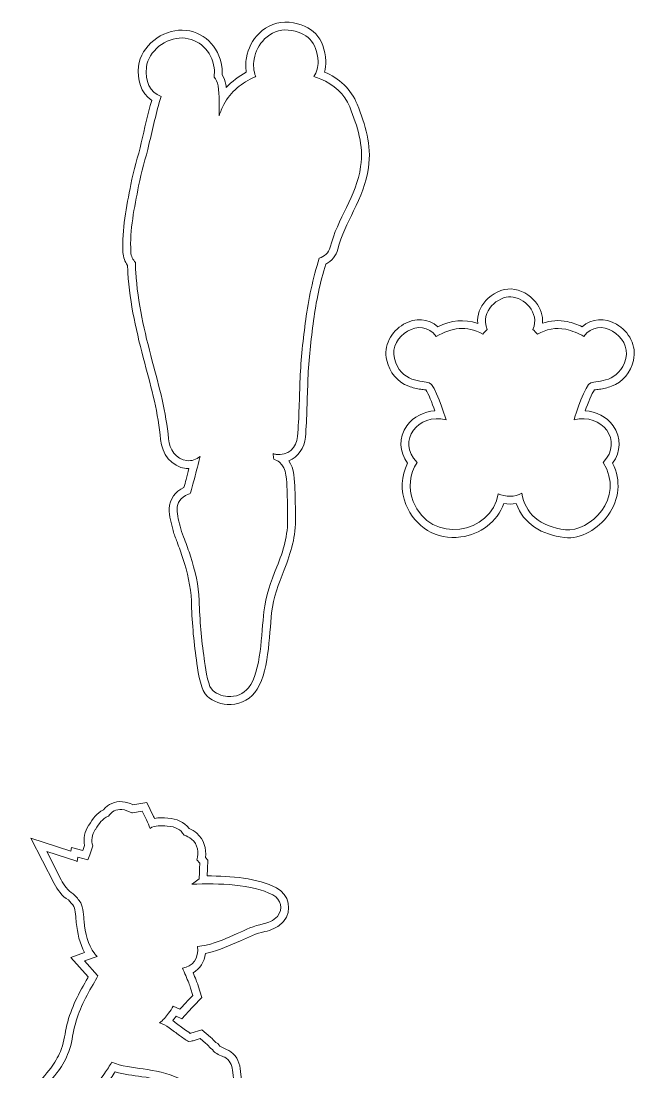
# Model space of a CAD drawing. Header units: millimetres. Extents: x -1956 to 3160, y -604 to 586.
# Drawn here: x 686 to 920.5, y -186.2 to 213.6 of the extents above; entities that cross this region are included whole.
import ezdxf

# ---------------------------------------------------------------- set-up
doc = ezdxf.new("R2010")
doc.units = ezdxf.units.MM
doc.header["$MEASUREMENT"] = 0
doc.layers.add('Katman 1', color=7, linetype='Continuous')

msp = doc.modelspace()

# ---------------------------------------------------------------- linework, layer by layer
at = {"layer": 'Katman 1', "color": 22, "lineweight": 20}
for points, knots in [([(762.5674, 193.1259), (763.2942, 192.0106), (763.75, 190.742), (763.9468, 189.4057), (764.0028, 189.0254), (764.0526, 188.6455), (764.0967, 188.266), (766.2518, 190.6437), (768.8314, 192.5445), (771.7528, 194.0908), (771.4204, 195.9135), (771.4387, 197.7831), (771.7799, 199.6401), (772.4136, 203.0895), (774.1166, 206.405), (776.598, 208.8891), (779.6417, 211.9363), (783.7319, 213.5917), (788.0533, 213.1192), (796.9453, 212.147), (801.5198, 207.2519), (802.0447, 198.3337), (802.1267, 196.9405), (801.9146, 195.5362), (801.5029, 194.189), (806.9885, 191.9102), (811.7655, 187.5817), (813.9501, 181.9893), (817.1578, 173.7782), (819.4961, 166.7542), (818.2593, 157.7851), (817.4472, 151.8958), (815.1818, 146.695), (812.6216, 141.403), (810.3389, 136.6847), (807.8877, 131.972), (806.6158, 126.8554), (805.9769, 124.2852), (804.2787, 122.248), (801.9803, 121.1424), (799.9001, 114.169), (798.2632, 106.847), (797.3549, 99.6607), (796.4211, 92.2724), (795.5187, 84.8582), (795.2163, 77.4124), (794.9168, 70.0367), (794.8589, 62.654), (794.2656, 55.292), (793.9288, 51.1122), (791.4215, 47.7098), (787.8831, 46.3219), (790.0404, 43.2634), (790.1429, 38.9623), (790.2813, 35.3534), (790.4156, 31.8511), (790.4002, 28.3464), (790.484, 24.8431), (790.6597, 17.5042), (788.8262, 11.5343), (786.1682, 4.805), (784.0203, -0.6329), (782.0627, -5.6707), (781.4035, -11.5401), (780.4303, -20.2036), (780.4474, -35.0217), (774.9411, -41.9222), (772.3799, -45.132), (768.4949, -46.688), (764.4276, -46.3832), (761.3222, -46.1505), (758.0308, -44.837), (756.0877, -42.3184), (754.0406, -39.6651), (753.2445, -32.8539), (752.7453, -29.4242), (751.6623, -21.983), (751.0244, -14.4665), (750.8222, -6.9499), (750.6781, -1.5928), (749.2617, 4.0172), (747.6282, 9.1008), (746.9474, 11.2196), (746.1947, 13.3148), (745.4036, 15.3948), (744.8563, 16.8339), (744.2063, 18.2446), (743.8637, 19.7525), (743.2457, 22.4728), (742.3144, 25.1941), (742.4071, 28.0195), (742.5337, 31.8798), (744.6085, 34.5165), (747.9757, 36.0931), (748.2933, 37.0844), (748.5334, 38.1244), (748.8018, 39.1199), (749.1772, 40.5127), (749.542, 41.9083), (749.8992, 43.3059), (749.5355, 43.3017), (749.1687, 43.3188), (748.8001, 43.3581), (743.2219, 43.9531), (739.5779, 49.0515), (739.1275, 54.3576), (738.286, 64.2719), (735.6245, 73.8526), (733.0659, 83.427), (730.0266, 94.7998), (727.4282, 106.0463), (726.6435, 117.8324), (726.5815, 118.7637), (726.5663, 119.695), (726.5733, 120.6269), (725.4926, 122.0299), (724.8874, 123.718), (724.7882, 125.531), (724.3045, 134.3659), (726.1351, 142.8415), (727.7976, 151.4546), (728.8325, 156.8168), (730.5328, 161.996), (731.7579, 167.3079), (732.999, 172.6889), (734.2223, 178.0762), (735.7233, 183.391), (731.5864, 186.2553), (730.0674, 191.2491), (730.7162, 196.4226), (731.684, 204.1396), (739.7514, 210.3166), (747.3631, 210.142), (755.2994, 209.96), (761.3244, 203.931), (762.4615, 196.2312), (762.6171, 195.1779), (762.63, 194.1594), (762.5674, 193.1259)], [0, 0, 0, 0, 0.02173913, 0.02173913, 0.02173913, 0.04347826, 0.04347826, 0.04347826, 0.06521739, 0.06521739, 0.06521739, 0.08695652, 0.08695652, 0.08695652, 0.10869565, 0.10869565, 0.10869565, 0.13043478, 0.13043478, 0.13043478, 0.15217391, 0.15217391, 0.15217391, 0.17391304, 0.17391304, 0.17391304, 0.19565217, 0.19565217, 0.19565217, 0.2173913, 0.2173913, 0.2173913, 0.23913043, 0.23913043, 0.23913043, 0.26086957, 0.26086957, 0.26086957, 0.2826087, 0.2826087, 0.2826087, 0.30434783, 0.30434783, 0.30434783, 0.32608696, 0.32608696, 0.32608696, 0.34782609, 0.34782609, 0.34782609, 0.36956522, 0.36956522, 0.36956522, 0.39130435, 0.39130435, 0.39130435, 0.41304348, 0.41304348, 0.41304348, 0.43478261, 0.43478261, 0.43478261, 0.45652174, 0.45652174, 0.45652174, 0.47826087, 0.47826087, 0.47826087, 0.5, 0.5, 0.5, 0.52173913, 0.52173913, 0.52173913, 0.54347826, 0.54347826, 0.54347826, 0.56521739, 0.56521739, 0.56521739, 0.58695652, 0.58695652, 0.58695652, 0.60869565, 0.60869565, 0.60869565, 0.63043478, 0.63043478, 0.63043478, 0.65217391, 0.65217391, 0.65217391, 0.67391304, 0.67391304, 0.67391304, 0.69565217, 0.69565217, 0.69565217, 0.7173913, 0.7173913, 0.7173913, 0.73913043, 0.73913043, 0.73913043, 0.76086957, 0.76086957, 0.76086957, 0.7826087, 0.7826087, 0.7826087, 0.80434783, 0.80434783, 0.80434783, 0.82608696, 0.82608696, 0.82608696, 0.84782609, 0.84782609, 0.84782609, 0.86956522, 0.86956522, 0.86956522, 0.89130435, 0.89130435, 0.89130435, 0.91304348, 0.91304348, 0.91304348, 0.93478261, 0.93478261, 0.93478261, 0.95652174, 0.95652174, 0.95652174, 0.97826087, 0.97826087, 0.97826087, 1, 1, 1, 1]), ([(754.1481, 47.945), (752.7578, 46.7973), (751.0075, 46.1397), (749.1183, 46.3412), (744.997, 46.7808), (742.4434, 50.7636), (742.1168, 54.6113), (741.2538, 64.7786), (738.5844, 74.397), (735.9642, 84.2015), (732.9424, 95.5092), (730.4185, 106.2918), (729.6369, 118.0317), (729.5537, 119.2811), (729.5633, 120.5194), (729.5917, 121.756), (728.5493, 122.7217), (727.8735, 124.0537), (727.7837, 125.695), (727.315, 134.2549), (729.1334, 142.5455), (730.7432, 150.8861), (731.7732, 156.2225), (733.463, 161.352), (734.6812, 166.6337), (736.0908, 172.7454), (737.4736, 178.8604), (739.2779, 184.8685), (735.1893, 186.5251), (733.0037, 190.554), (733.6929, 196.0493), (734.4681, 202.2305), (741.2205, 207.2821), (747.2943, 207.1428), (753.7534, 206.9947), (758.5684, 202.0581), (759.4937, 195.7929), (759.6735, 194.5749), (759.6079, 193.4287), (759.4804, 192.2233), (760.2594, 191.384), (760.7852, 190.283), (760.9788, 188.9687), (761.5446, 185.1258), (761.4344, 181.3648), (761.3866, 177.5351), (761.9159, 179.0468), (762.5213, 180.4731), (763.2039, 181.7755), (765.8608, 186.8446), (770.0114, 190.1048), (775.1484, 192.4102), (775.2041, 192.4352), (775.2597, 192.4595), (775.3154, 192.4831), (774.4851, 194.5955), (774.3125, 196.8229), (774.7305, 199.098), (775.2544, 201.9498), (776.6693, 204.7155), (778.7205, 206.769), (781.1192, 209.1704), (784.3116, 210.5104), (787.7272, 210.137), (795.081, 209.3329), (798.6067, 205.6868), (799.0499, 198.1574), (799.1625, 196.2443), (798.4849, 194.1946), (797.4848, 192.4266), (798.3755, 192.162), (799.2553, 191.8607), (800.1198, 191.5134), (804.9442, 189.5752), (809.2399, 185.802), (811.1558, 180.8977), (814.1611, 173.2045), (816.4474, 166.6069), (815.2874, 158.1949), (813.7287, 146.8911), (806.3968, 138.4096), (803.7044, 127.5791), (803.1471, 125.3371), (801.4653, 123.9229), (799.5406, 123.4333), (797.1942, 115.8365), (795.3274, 107.5433), (794.3786, 100.0369), (793.4361, 92.5798), (792.5239, 85.0473), (792.2188, 77.5341), (791.9201, 70.1805), (791.8674, 62.8798), (791.2753, 55.533), (790.9265, 51.2044), (787.4719, 48.0766), (783.1172, 48.738), (782.7066, 48.8004), (782.3057, 48.895), (781.9172, 49.0193), (782.0237, 48.3086), (782.1271, 47.5972), (782.227, 46.8846), (782.9623, 46.6426), (783.6906, 46.2526), (784.3864, 45.702), (787.164, 43.5038), (787.1587, 38.492), (787.2835, 35.2384), (787.4173, 31.7495), (787.4014, 28.2604), (787.4849, 24.7713), (787.6524, 17.7729), (785.8883, 12.2627), (783.378, 5.9071), (781.078, 0.0843), (779.1314, -4.891), (778.4222, -11.2052), (777.5469, -18.9971), (777.4293, -33.9942), (772.5962, -40.051), (770.6504, -42.4895), (767.7265, -43.622), (764.6518, -43.3916), (762.418, -43.2242), (759.8702, -42.31), (758.4629, -40.4859), (756.948, -38.5224), (756.0687, -31.4297), (755.714, -28.9921), (754.6504, -21.6848), (754.0197, -14.2494), (753.8211, -6.8692), (753.67, -1.2519), (752.1945, 4.6965), (750.4844, 10.0185), (749.7871, 12.1888), (749.0179, 14.3308), (748.2077, 16.4612), (747.7529, 17.657), (747.0684, 19.1885), (746.7892, 20.4171), (745.6345, 25.5), (743.2582, 30.9484), (749.7766, 33.6073), (749.9707, 33.6865), (750.1631, 33.7541), (750.3537, 33.8107), (750.425, 34.0173), (750.4987, 34.2225), (750.5748, 34.4263), (751.0155, 35.6262), (751.364, 37.0984), (751.6984, 38.3392), (752.4812, 41.2433), (753.219, 44.1622), (753.9369, 47.083), (754.0075, 47.3703), (754.0779, 47.6576), (754.1481, 47.945)], [0, 0, 0, 0, 0.01886792, 0.01886792, 0.01886792, 0.03773585, 0.03773585, 0.03773585, 0.05660377, 0.05660377, 0.05660377, 0.0754717, 0.0754717, 0.0754717, 0.09433962, 0.09433962, 0.09433962, 0.11320755, 0.11320755, 0.11320755, 0.13207547, 0.13207547, 0.13207547, 0.1509434, 0.1509434, 0.1509434, 0.16981132, 0.16981132, 0.16981132, 0.18867925, 0.18867925, 0.18867925, 0.20754717, 0.20754717, 0.20754717, 0.22641509, 0.22641509, 0.22641509, 0.24528302, 0.24528302, 0.24528302, 0.26415094, 0.26415094, 0.26415094, 0.28301887, 0.28301887, 0.28301887, 0.30188679, 0.30188679, 0.30188679, 0.32075472, 0.32075472, 0.32075472, 0.33962264, 0.33962264, 0.33962264, 0.35849057, 0.35849057, 0.35849057, 0.37735849, 0.37735849, 0.37735849, 0.39622642, 0.39622642, 0.39622642, 0.41509434, 0.41509434, 0.41509434, 0.43396226, 0.43396226, 0.43396226, 0.45283019, 0.45283019, 0.45283019, 0.47169811, 0.47169811, 0.47169811, 0.49056604, 0.49056604, 0.49056604, 0.50943396, 0.50943396, 0.50943396, 0.52830189, 0.52830189, 0.52830189, 0.54716981, 0.54716981, 0.54716981, 0.56603774, 0.56603774, 0.56603774, 0.58490566, 0.58490566, 0.58490566, 0.60377358, 0.60377358, 0.60377358, 0.62264151, 0.62264151, 0.62264151, 0.64150943, 0.64150943, 0.64150943, 0.66037736, 0.66037736, 0.66037736, 0.67924528, 0.67924528, 0.67924528, 0.69811321, 0.69811321, 0.69811321, 0.71698113, 0.71698113, 0.71698113, 0.73584906, 0.73584906, 0.73584906, 0.75471698, 0.75471698, 0.75471698, 0.77358491, 0.77358491, 0.77358491, 0.79245283, 0.79245283, 0.79245283, 0.81132075, 0.81132075, 0.81132075, 0.83018868, 0.83018868, 0.83018868, 0.8490566, 0.8490566, 0.8490566, 0.86792453, 0.86792453, 0.86792453, 0.88679245, 0.88679245, 0.88679245, 0.90566038, 0.90566038, 0.90566038, 0.9245283, 0.9245283, 0.9245283, 0.94339623, 0.94339623, 0.94339623, 0.96226415, 0.96226415, 0.96226415, 0.98113208, 0.98113208, 0.98113208, 1, 1, 1, 1]), ([(844.7329, 97.3117), (849.7858, 99.7426), (854.6519, 100.3305), (859.8454, 98.5799), (859.5772, 101.7099), (860.6605, 104.7472), (862.9198, 107.2374), (865.2762, 109.8345), (869.0535, 111.8524), (872.631, 111.6524), (876.1756, 111.4543), (879.6829, 109.4496), (881.9015, 106.7197), (883.8485, 104.324), (884.7567, 101.4783), (884.5162, 98.5831), (887.5576, 99.6212), (890.7644, 99.973), (893.9959, 99.2318), (895.9747, 98.8246), (897.8373, 98.164), (899.6314, 97.3085), (903.2518, 100.5306), (908.3009, 100.7724), (912.7203, 98.2217), (917.4375, 95.4992), (920.5098, 89.9618), (919.1571, 84.4979), (918.0024, 79.8341), (915.2458, 76.3824), (910.7445, 74.6246), (909.2706, 74.049), (907.7503, 73.7095), (906.1902, 73.4719), (905.6704, 73.3927), (904.8905, 73.3297), (904.2836, 73.218), (903.3505, 71.968), (901.8741, 68.3103), (900.7918, 65.2672), (904.9428, 65.0426), (908.8993, 63.1626), (911.4471, 59.6357), (914.7225, 55.1016), (914.3229, 49.648), (911.2418, 45.3528), (914.4598, 38.8259), (913.9195, 31.6221), (909.4848, 25.5472), (905.8567, 20.5772), (899.2491, 16.3249), (892.8773, 17.0885), (884.4251, 18.1015), (877.2105, 22.2394), (874.5416, 30.0321), (872.9876, 29.739), (871.3552, 29.7346), (869.7901, 29.9933), (867.3095, 23.0233), (860.9016, 18.2436), (853.4103, 17.2988), (844.125, 16.1279), (835.9948, 21.0373), (832.5141, 29.7079), (830.4193, 34.926), (830.7283, 40.4307), (833.129, 45.3487), (830.0452, 49.6445), (829.6442, 55.1001), (832.9207, 59.6357), (835.4685, 63.1626), (839.425, 65.0426), (843.576, 65.2672), (842.4937, 68.3103), (841.0173, 71.968), (840.0842, 73.218), (839.4773, 73.3297), (838.6974, 73.3927), (838.1776, 73.4719), (836.6175, 73.7095), (835.0972, 74.049), (833.6233, 74.6246), (829.122, 76.3824), (826.3654, 79.8341), (825.2107, 84.4979), (823.858, 89.9618), (826.9303, 95.4992), (831.6475, 98.2217), (836.0655, 100.7715), (841.1127, 100.5307), (844.7329, 97.3117)], [0, 0, 0, 0, 0.03333333, 0.03333333, 0.03333333, 0.06666667, 0.06666667, 0.06666667, 0.1, 0.1, 0.1, 0.13333333, 0.13333333, 0.13333333, 0.16666667, 0.16666667, 0.16666667, 0.2, 0.2, 0.2, 0.23333333, 0.23333333, 0.23333333, 0.26666667, 0.26666667, 0.26666667, 0.3, 0.3, 0.3, 0.33333333, 0.33333333, 0.33333333, 0.36666667, 0.36666667, 0.36666667, 0.4, 0.4, 0.4, 0.43333333, 0.43333333, 0.43333333, 0.46666667, 0.46666667, 0.46666667, 0.5, 0.5, 0.5, 0.53333333, 0.53333333, 0.53333333, 0.56666667, 0.56666667, 0.56666667, 0.6, 0.6, 0.6, 0.63333333, 0.63333333, 0.63333333, 0.66666667, 0.66666667, 0.66666667, 0.7, 0.7, 0.7, 0.73333333, 0.73333333, 0.73333333, 0.76666667, 0.76666667, 0.76666667, 0.8, 0.8, 0.8, 0.83333333, 0.83333333, 0.83333333, 0.86666667, 0.86666667, 0.86666667, 0.9, 0.9, 0.9, 0.93333333, 0.93333333, 0.93333333, 0.96666667, 0.96666667, 0.96666667, 1, 1, 1, 1]), ([(893.3576, 96.3003), (895.9151, 95.7787), (898.1689, 94.7936), (900.2947, 93.5711), (906.0576, 101.6739), (918.3509, 93.7252), (916.245, 85.2189), (913.9526, 75.9595), (905.2719, 76.7114), (902.9355, 75.9765), (900.8721, 75.3275), (897.0509, 63.9401), (896.5624, 61.8414), (907.1038, 64.6715), (915.5419, 53.8273), (907.6226, 45.6942), (916.1699, 31.9507), (902.3758, 18.9717), (893.2343, 20.0672), (883.599, 21.2221), (877.8131, 26.3423), (876.6632, 33.9703), (874.1105, 32.4251), (870.3658, 32.4863), (867.6696, 33.7476), (865.1436, 18.3135), (841.9604, 14.2295), (835.2981, 30.8255), (833.2166, 36.0105), (834.003, 41.2849), (836.7452, 45.6942), (828.8259, 53.8273), (837.264, 64.6715), (847.8054, 61.8414), (847.3169, 63.9401), (843.4957, 75.3275), (841.4323, 75.9765), (839.0959, 76.7114), (830.4152, 75.9595), (828.1228, 85.2189), (826.0169, 93.7252), (838.3102, 101.6739), (844.0731, 93.5711), (850.0863, 97.0292), (855.4144, 97.782), (861.8055, 94.4889), (862.3171, 95.1126), (862.8727, 95.7006), (863.4764, 96.2443), (860.5481, 103.3752), (867.8496, 108.915), (872.4635, 108.6571), (877.4678, 108.3773), (883.6096, 102.8626), (880.8914, 96.2443), (881.4951, 95.7006), (882.0507, 95.1126), (882.5623, 94.4889), (885.9234, 96.2208), (889.5959, 97.1735), (893.3576, 96.3003)], [0, 0, 0, 0, 0.05, 0.05, 0.05, 0.1, 0.1, 0.1, 0.15, 0.15, 0.15, 0.2, 0.2, 0.2, 0.25, 0.25, 0.25, 0.3, 0.3, 0.3, 0.35, 0.35, 0.35, 0.4, 0.4, 0.4, 0.45, 0.45, 0.45, 0.5, 0.5, 0.5, 0.55, 0.55, 0.55, 0.6, 0.6, 0.6, 0.65, 0.65, 0.65, 0.7, 0.7, 0.7, 0.75, 0.75, 0.75, 0.8, 0.8, 0.8, 0.85, 0.85, 0.85, 0.9, 0.9, 0.9, 0.95, 0.95, 0.95, 1, 1, 1, 1]), ([(751.495, -148.4712), (751.889, -149.4041), (752.2666, -150.3438), (752.6353, -151.2868), (752.9137, -151.9991), (753.192, -152.6987), (753.4159, -153.4314), (753.4159, -153.4314), (754.7789, -157.8929), (754.7789, -157.8929), (754.7789, -157.8929), (751.5674, -161.2764), (751.5674, -161.2764), (751.4237, -161.4278), (751.282, -161.5813), (751.1403, -161.7346), (751.1403, -161.7346), (747.2336, -165.9616), (747.2336, -165.9616), (747.2336, -165.9616), (745.0483, -164.9789), (745.0483, -164.9789), (744.8825, -165.2108), (744.7141, -165.4407), (744.5434, -165.6689), (744.2805, -166.0203), (744.0174, -166.367), (743.7498, -166.7069), (743.911, -166.82), (744.0703, -166.9366), (744.2276, -167.0567), (745.4965, -168.0254), (746.7833, -168.9708), (748.0834, -169.8973), (748.8426, -170.4384), (749.6108, -171.0191), (750.3997, -171.5414), (750.4817, -171.5147), (750.564, -171.4885), (750.6464, -171.4629), (750.6464, -171.4629), (754.8134, -170.1696), (754.8134, -170.1696), (754.8134, -170.1696), (758.157, -172.9725), (758.157, -172.9725), (758.9073, -173.6015), (759.4705, -174.3263), (760.1504, -174.9693), (760.1504, -174.9693), (760.8628, -175.4357), (760.8628, -175.4357), (760.8628, -175.4357), (761.6306, -176.3832), (761.6306, -176.3832), (762.0693, -176.803), (763.6584, -177.4235), (764.2162, -177.6566), (764.2162, -177.6566), (765.0751, -178.0156), (765.0751, -178.0156), (765.0751, -178.0156), (765.8287, -178.5622), (765.8287, -178.5622), (768.488, -180.4911), (769.2792, -182.9517), (769.5462, -186.0636), (769.5462, -186.0636), (770.1945, -191.3596), (770.1945, -191.3596), (770.1945, -191.3596), (765.4225, -193.961), (765.4225, -193.961), (759.4753, -197.2031), (750.2523, -194.1545), (744.6071, -191.3194), (740.8548, -189.435), (736.1211, -188.645), (731.9946, -188.0249), (728.7451, -187.5366), (725.0702, -187.1766), (721.8094, -186.1463), (721.304, -186.9278), (720.7853, -187.7007), (720.2538, -188.4649), (719.0118, -190.2505), (717.682, -192.0172), (716.59, -193.9045), (716.6132, -194.2174), (716.6702, -194.5586), (716.6808, -194.8566), (716.8666, -200.0722), (713.9928, -203.7142), (709.3785, -205.8027), (707.3609, -206.7159), (705.4972, -207.9098), (703.541, -208.9397), (701.0812, -210.2347), (698.6991, -211.1199), (695.9226, -211.4661), (695.9226, -211.4661), (688.5655, -212.3833), (688.5655, -212.3833), (688.5655, -212.3833), (687.0922, -205.1173), (687.0922, -205.1173), (685.9627, -199.5466), (687.9025, -196.3853), (691.1521, -192.173), (693.1221, -189.6193), (695.3027, -187.2457), (697.3066, -184.7223), (698.8673, -182.7571), (699.9678, -180.6695), (700.9906, -178.3884), (702.2469, -175.5864), (702.53, -172.5235), (703.1684, -169.5508), (704.5783, -162.9857), (707.4359, -157.1315), (710.8384, -151.3914), (711.0937, -150.9607), (711.3423, -150.5259), (711.584, -150.0874), (711.584, -150.0874), (704.964, -142.6345), (704.964, -142.6345), (704.964, -142.6345), (710.2034, -140.8072), (710.2034, -140.8072), (708.2443, -137.2489), (707.449, -133.4923), (707.0096, -129.3068), (706.8696, -127.9735), (706.6822, -124.446), (706.0629, -123.3307), (705.5993, -122.4958), (704.7197, -121.5556), (703.9959, -120.8044), (701.6297, -119.3483), (699.8146, -116.9218), (698.5702, -114.4862), (698.5702, -114.4862), (689.7626, -97.2471), (689.7626, -97.2471), (689.7626, -97.2471), (704.9693, -102.1974), (704.9693, -102.1974), (704.9693, -102.1974), (705.2156, -100.8346), (705.2156, -100.8346), (705.2156, -100.8346), (709.539, -101.9413), (709.539, -101.9413), (709.539, -101.9413), (710.1405, -100.0533), (710.1405, -100.0533), (709.6313, -97.4425), (710.2922, -94.728), (711.6794, -92.4595), (711.6794, -92.4595), (711.72, -92.3931), (711.72, -92.3931), (711.72, -92.3931), (711.7619, -92.3275), (711.7619, -92.3275), (713.4036, -89.7558), (714.6758, -87.8439), (717.3511, -86.471), (719.1704, -84.293), (721.669, -83.1659), (724.6107, -83.4143), (726.0084, -83.5324), (727.2883, -83.9863), (728.5441, -84.5437), (728.5441, -84.5437), (733.8795, -83.6901), (733.8795, -83.6901), (733.8795, -83.6901), (736.4702, -89.0457), (736.4702, -89.0457), (736.5813, -89.2753), (736.6902, -89.5059), (736.7966, -89.7377), (738.4269, -89.4377), (740.1186, -89.5232), (741.8671, -89.6838), (745.3186, -90.0008), (747.9991, -90.9434), (749.9848, -93.6111), (751.0421, -94.0577), (752.0222, -94.6495), (752.9002, -95.4143), (755.6711, -97.8279), (756.6762, -101.2168), (756.1741, -104.6683), (756.1741, -104.6683), (757.1067, -105.6748), (757.1067, -105.6748), (757.1067, -105.6748), (756.9662, -109.0046), (756.9662, -109.0046), (756.9453, -109.5008), (756.9244, -109.997), (756.9034, -110.4932), (756.9034, -110.4932), (756.8541, -111.6633), (756.8541, -111.6633), (765.8067, -111.6355), (776.0276, -112.4367), (783.3028, -116.2402), (788.0437, -118.7188), (789.3658, -124.7926), (785.9395, -128.9439), (784.9304, -130.1664), (783.6629, -131.0248), (782.2279, -131.6727), (781.1416, -132.1632), (779.9204, -132.5922), (778.7537, -132.8357), (775.5966, -133.4947), (772.4932, -134.9508), (769.5699, -136.2842), (765.5302, -138.1267), (761.5406, -139.9186), (757.1913, -140.9159), (756.8587, -140.9922), (756.5249, -141.0613), (756.1898, -141.1232), (755.8143, -144.2775), (754.1811, -146.9663), (751.495, -148.4712)], [0, 0, 0, 0, 0.01298701, 0.01298701, 0.01298701, 0.02597403, 0.02597403, 0.02597403, 0.03896104, 0.03896104, 0.03896104, 0.05194805, 0.05194805, 0.05194805, 0.06493506, 0.06493506, 0.06493506, 0.07792208, 0.07792208, 0.07792208, 0.09090909, 0.09090909, 0.09090909, 0.1038961, 0.1038961, 0.1038961, 0.11688312, 0.11688312, 0.11688312, 0.12987013, 0.12987013, 0.12987013, 0.14285714, 0.14285714, 0.14285714, 0.15584416, 0.15584416, 0.15584416, 0.16883117, 0.16883117, 0.16883117, 0.18181818, 0.18181818, 0.18181818, 0.19480519, 0.19480519, 0.19480519, 0.20779221, 0.20779221, 0.20779221, 0.22077922, 0.22077922, 0.22077922, 0.23376623, 0.23376623, 0.23376623, 0.24675325, 0.24675325, 0.24675325, 0.25974026, 0.25974026, 0.25974026, 0.27272727, 0.27272727, 0.27272727, 0.28571429, 0.28571429, 0.28571429, 0.2987013, 0.2987013, 0.2987013, 0.31168831, 0.31168831, 0.31168831, 0.32467532, 0.32467532, 0.32467532, 0.33766234, 0.33766234, 0.33766234, 0.35064935, 0.35064935, 0.35064935, 0.36363636, 0.36363636, 0.36363636, 0.37662338, 0.37662338, 0.37662338, 0.38961039, 0.38961039, 0.38961039, 0.4025974, 0.4025974, 0.4025974, 0.41558442, 0.41558442, 0.41558442, 0.42857143, 0.42857143, 0.42857143, 0.44155844, 0.44155844, 0.44155844, 0.45454545, 0.45454545, 0.45454545, 0.46753247, 0.46753247, 0.46753247, 0.48051948, 0.48051948, 0.48051948, 0.49350649, 0.49350649, 0.49350649, 0.50649351, 0.50649351, 0.50649351, 0.51948052, 0.51948052, 0.51948052, 0.53246753, 0.53246753, 0.53246753, 0.54545455, 0.54545455, 0.54545455, 0.55844156, 0.55844156, 0.55844156, 0.57142857, 0.57142857, 0.57142857, 0.58441558, 0.58441558, 0.58441558, 0.5974026, 0.5974026, 0.5974026, 0.61038961, 0.61038961, 0.61038961, 0.62337662, 0.62337662, 0.62337662, 0.63636364, 0.63636364, 0.63636364, 0.64935065, 0.64935065, 0.64935065, 0.66233766, 0.66233766, 0.66233766, 0.67532468, 0.67532468, 0.67532468, 0.68831169, 0.68831169, 0.68831169, 0.7012987, 0.7012987, 0.7012987, 0.71428571, 0.71428571, 0.71428571, 0.72727273, 0.72727273, 0.72727273, 0.74025974, 0.74025974, 0.74025974, 0.75324675, 0.75324675, 0.75324675, 0.76623377, 0.76623377, 0.76623377, 0.77922078, 0.77922078, 0.77922078, 0.79220779, 0.79220779, 0.79220779, 0.80519481, 0.80519481, 0.80519481, 0.81818182, 0.81818182, 0.81818182, 0.83116883, 0.83116883, 0.83116883, 0.84415584, 0.84415584, 0.84415584, 0.85714286, 0.85714286, 0.85714286, 0.87012987, 0.87012987, 0.87012987, 0.88311688, 0.88311688, 0.88311688, 0.8961039, 0.8961039, 0.8961039, 0.90909091, 0.90909091, 0.90909091, 0.92207792, 0.92207792, 0.92207792, 0.93506494, 0.93506494, 0.93506494, 0.94805195, 0.94805195, 0.94805195, 0.96103896, 0.96103896, 0.96103896, 0.97402597, 0.97402597, 0.97402597, 0.98701299, 0.98701299, 0.98701299, 1, 1, 1, 1]), ([(750.9949, -114.7871), (761.4001, -114.4097), (773.8995, -114.7093), (781.9129, -118.8988), (784.9758, -120.5001), (785.8391, -124.3526), (783.6258, -127.0342), (782.913, -127.8978), (782.0017, -128.4833), (780.9934, -128.9385), (780.143, -129.3225), (779.0539, -129.7084), (778.1407, -129.899), (774.7473, -130.6073), (771.4631, -132.1233), (768.3249, -133.5547), (764.4752, -135.3106), (760.6654, -137.0415), (756.5208, -137.9918), (755.4163, -138.2451), (754.3124, -138.4051), (753.1976, -138.4819), (753.7506, -142.9914), (751.3558, -146.1847), (747.4048, -146.6864), (748.332, -148.6129), (749.1388, -150.5824), (749.8412, -152.3791), (750.0989, -153.0383), (750.337, -153.6211), (750.5468, -154.308), (750.5468, -154.308), (751.3987, -157.0964), (751.3987, -157.0964), (751.3987, -157.0964), (749.3915, -159.2111), (749.3915, -159.2111), (749.2386, -159.3722), (749.0878, -159.5353), (748.9371, -159.6984), (748.9371, -159.6984), (746.4954, -162.3403), (746.4954, -162.3403), (746.4954, -162.3403), (743.951, -161.1962), (743.951, -161.1962), (743.3959, -162.119), (742.7865, -163.0093), (742.1413, -163.8717), (741.0735, -165.2988), (740.0761, -166.5691), (738.7524, -167.5485), (740.0389, -167.9582), (741.2665, -168.5705), (742.4072, -169.4413), (743.7004, -170.4285), (745.0176, -171.3963), (746.3423, -172.3404), (747.2443, -172.9832), (748.628, -174.0196), (749.7606, -174.6764), (749.7606, -174.6764), (750.7998, -174.5637), (750.7998, -174.5637), (750.7998, -174.5637), (750.8068, -174.5704), (750.8068, -174.5704), (751.0511, -174.4851), (751.2943, -174.403), (751.5357, -174.3281), (751.5357, -174.3281), (754.14, -173.5198), (754.14, -173.5198), (754.14, -173.5198), (756.2298, -175.2716), (756.2298, -175.2716), (757.0144, -175.9293), (757.5938, -176.7079), (758.2997, -177.3434), (758.2997, -177.3434), (758.8272, -177.6888), (758.8272, -177.6888), (758.8272, -177.6888), (759.3193, -178.296), (759.3193, -178.296), (760.086, -179.2421), (761.9514, -179.9616), (763.0593, -180.4246), (763.0593, -180.4246), (763.5962, -180.649), (763.5962, -180.649), (763.5962, -180.649), (764.0673, -180.9907), (764.0673, -180.9907), (766.0132, -182.4021), (766.3809, -184.207), (766.5616, -186.3725), (766.5616, -186.3725), (766.9691, -189.7011), (766.9691, -189.7011), (766.9691, -189.7011), (763.9866, -191.327), (763.9866, -191.327), (759.123, -193.9782), (750.6186, -190.9813), (745.9535, -188.6385), (741.8964, -186.6009), (736.89, -185.7268), (732.4404, -185.0582), (729.0299, -184.5457), (723.9013, -184.0694), (720.5826, -182.4493), (719.7057, -183.9024), (718.7799, -185.33), (717.7909, -186.7519), (716.3771, -188.7847), (714.8968, -190.7483), (713.6992, -192.9228), (713.4534, -193.3689), (713.665, -194.4659), (713.6827, -194.9634), (713.8242, -198.9342), (711.6702, -201.4725), (708.1415, -203.0696), (703.728, -205.0673), (700.757, -207.84), (695.5514, -208.4891), (695.5514, -208.4891), (690.9532, -209.0624), (690.9532, -209.0624), (690.9532, -209.0624), (690.0324, -204.5211), (690.0324, -204.5211), (689.0908, -199.8772), (690.8881, -197.4266), (693.5274, -194.0054), (695.5049, -191.4419), (697.6596, -189.1017), (699.6559, -186.588), (701.3985, -184.3936), (702.5824, -182.1709), (703.728, -179.6158), (705.1645, -176.4122), (705.3809, -173.5359), (706.1015, -170.1807), (707.4432, -163.9331), (710.1766, -158.3912), (713.4191, -152.9211), (714.0487, -151.8589), (714.6468, -150.7611), (715.2031, -149.6442), (715.1824, -149.621), (715.1617, -149.5977), (715.1411, -149.5745), (715.1411, -149.5745), (710.1822, -143.9918), (710.1822, -143.9918), (710.1822, -143.9918), (714.9212, -142.339), (714.9212, -142.339), (714.6118, -142.0222), (714.3201, -141.6731), (714.0489, -141.2931), (711.3496, -137.5097), (710.468, -133.516), (709.9932, -128.9936), (709.7872, -127.0314), (709.644, -123.6), (708.6856, -121.8742), (708.045, -120.7206), (706.892, -119.4842), (705.8672, -118.4237), (703.8269, -117.3007), (702.2516, -115.0982), (701.2417, -113.1213), (701.2417, -113.1213), (695.737, -102.3469), (695.737, -102.3469), (695.737, -102.3469), (707.2419, -106.0921), (707.2419, -106.0921), (707.2647, -106.0995), (707.2873, -106.1069), (707.31, -106.1145), (707.31, -106.1145), (707.5945, -104.5403), (707.5945, -104.5403), (707.5945, -104.5403), (711.3496, -105.5015), (711.3496, -105.5015), (711.7331, -104.6319), (712.105, -103.77), (712.3754, -102.9212), (712.3754, -102.9212), (713.2573, -100.1528), (713.2573, -100.1528), (712.6451, -98.232), (713.0292, -96.0034), (714.2388, -94.0246), (714.2388, -94.0246), (714.2643, -93.9829), (714.2643, -93.9829), (714.2643, -93.9829), (714.2906, -93.9417), (714.2906, -93.9417), (715.7081, -91.7214), (716.7344, -89.9854), (719.2859, -88.8728), (720.4834, -87.18), (722.1339, -86.2158), (724.3582, -86.4037), (725.6495, -86.5127), (726.9347, -87.0892), (728.122, -87.6523), (728.2456, -87.633), (728.3699, -87.6097), (728.4787, -87.5923), (728.4787, -87.5923), (732.1504, -87.0049), (732.1504, -87.0049), (732.1504, -87.0049), (733.7696, -90.3521), (733.7696, -90.3521), (734.2727, -91.3922), (734.7314, -92.4614), (735.0919, -93.5611), (737.0426, -92.3089), (739.3632, -92.4664), (741.5927, -92.6712), (744.9962, -92.9838), (746.7165, -93.8945), (748.0333, -96.0836), (749.0787, -96.422), (750.062, -96.9206), (750.9298, -97.6765), (753.2852, -99.7281), (753.7495, -102.6878), (752.9157, -105.5655), (752.9157, -105.5655), (754.0567, -106.797), (754.0567, -106.797), (754.0567, -106.797), (753.9689, -108.8781), (753.9689, -108.8781), (753.9479, -109.3743), (753.927, -109.8705), (753.9061, -110.3667), (753.9061, -110.3667), (753.8032, -112.805), (753.8032, -112.805), (753.8032, -112.805), (751.8177, -114.224), (751.8177, -114.224), (751.5522, -114.4137), (751.2759, -114.6006), (750.9949, -114.7871)], [0, 0, 0, 0, 0.01176471, 0.01176471, 0.01176471, 0.02352941, 0.02352941, 0.02352941, 0.03529412, 0.03529412, 0.03529412, 0.04705882, 0.04705882, 0.04705882, 0.05882353, 0.05882353, 0.05882353, 0.07058824, 0.07058824, 0.07058824, 0.08235294, 0.08235294, 0.08235294, 0.09411765, 0.09411765, 0.09411765, 0.10588235, 0.10588235, 0.10588235, 0.11764706, 0.11764706, 0.11764706, 0.12941176, 0.12941176, 0.12941176, 0.14117647, 0.14117647, 0.14117647, 0.15294118, 0.15294118, 0.15294118, 0.16470588, 0.16470588, 0.16470588, 0.17647059, 0.17647059, 0.17647059, 0.18823529, 0.18823529, 0.18823529, 0.2, 0.2, 0.2, 0.21176471, 0.21176471, 0.21176471, 0.22352941, 0.22352941, 0.22352941, 0.23529412, 0.23529412, 0.23529412, 0.24705882, 0.24705882, 0.24705882, 0.25882353, 0.25882353, 0.25882353, 0.27058824, 0.27058824, 0.27058824, 0.28235294, 0.28235294, 0.28235294, 0.29411765, 0.29411765, 0.29411765, 0.30588235, 0.30588235, 0.30588235, 0.31764706, 0.31764706, 0.31764706, 0.32941176, 0.32941176, 0.32941176, 0.34117647, 0.34117647, 0.34117647, 0.35294118, 0.35294118, 0.35294118, 0.36470588, 0.36470588, 0.36470588, 0.37647059, 0.37647059, 0.37647059, 0.38823529, 0.38823529, 0.38823529, 0.4, 0.4, 0.4, 0.41176471, 0.41176471, 0.41176471, 0.42352941, 0.42352941, 0.42352941, 0.43529412, 0.43529412, 0.43529412, 0.44705882, 0.44705882, 0.44705882, 0.45882353, 0.45882353, 0.45882353, 0.47058824, 0.47058824, 0.47058824, 0.48235294, 0.48235294, 0.48235294, 0.49411765, 0.49411765, 0.49411765, 0.50588235, 0.50588235, 0.50588235, 0.51764706, 0.51764706, 0.51764706, 0.52941176, 0.52941176, 0.52941176, 0.54117647, 0.54117647, 0.54117647, 0.55294118, 0.55294118, 0.55294118, 0.56470588, 0.56470588, 0.56470588, 0.57647059, 0.57647059, 0.57647059, 0.58823529, 0.58823529, 0.58823529, 0.6, 0.6, 0.6, 0.61176471, 0.61176471, 0.61176471, 0.62352941, 0.62352941, 0.62352941, 0.63529412, 0.63529412, 0.63529412, 0.64705882, 0.64705882, 0.64705882, 0.65882353, 0.65882353, 0.65882353, 0.67058824, 0.67058824, 0.67058824, 0.68235294, 0.68235294, 0.68235294, 0.69411765, 0.69411765, 0.69411765, 0.70588235, 0.70588235, 0.70588235, 0.71764706, 0.71764706, 0.71764706, 0.72941176, 0.72941176, 0.72941176, 0.74117647, 0.74117647, 0.74117647, 0.75294118, 0.75294118, 0.75294118, 0.76470588, 0.76470588, 0.76470588, 0.77647059, 0.77647059, 0.77647059, 0.78823529, 0.78823529, 0.78823529, 0.8, 0.8, 0.8, 0.81176471, 0.81176471, 0.81176471, 0.82352941, 0.82352941, 0.82352941, 0.83529412, 0.83529412, 0.83529412, 0.84705882, 0.84705882, 0.84705882, 0.85882353, 0.85882353, 0.85882353, 0.87058824, 0.87058824, 0.87058824, 0.88235294, 0.88235294, 0.88235294, 0.89411765, 0.89411765, 0.89411765, 0.90588235, 0.90588235, 0.90588235, 0.91764706, 0.91764706, 0.91764706, 0.92941176, 0.92941176, 0.92941176, 0.94117647, 0.94117647, 0.94117647, 0.95294118, 0.95294118, 0.95294118, 0.96470588, 0.96470588, 0.96470588, 0.97647059, 0.97647059, 0.97647059, 0.98823529, 0.98823529, 0.98823529, 1, 1, 1, 1])]:
    msp.add_open_spline(points, degree=3, knots=knots, dxfattribs=at)

doc.saveas('drawing.dxf')
